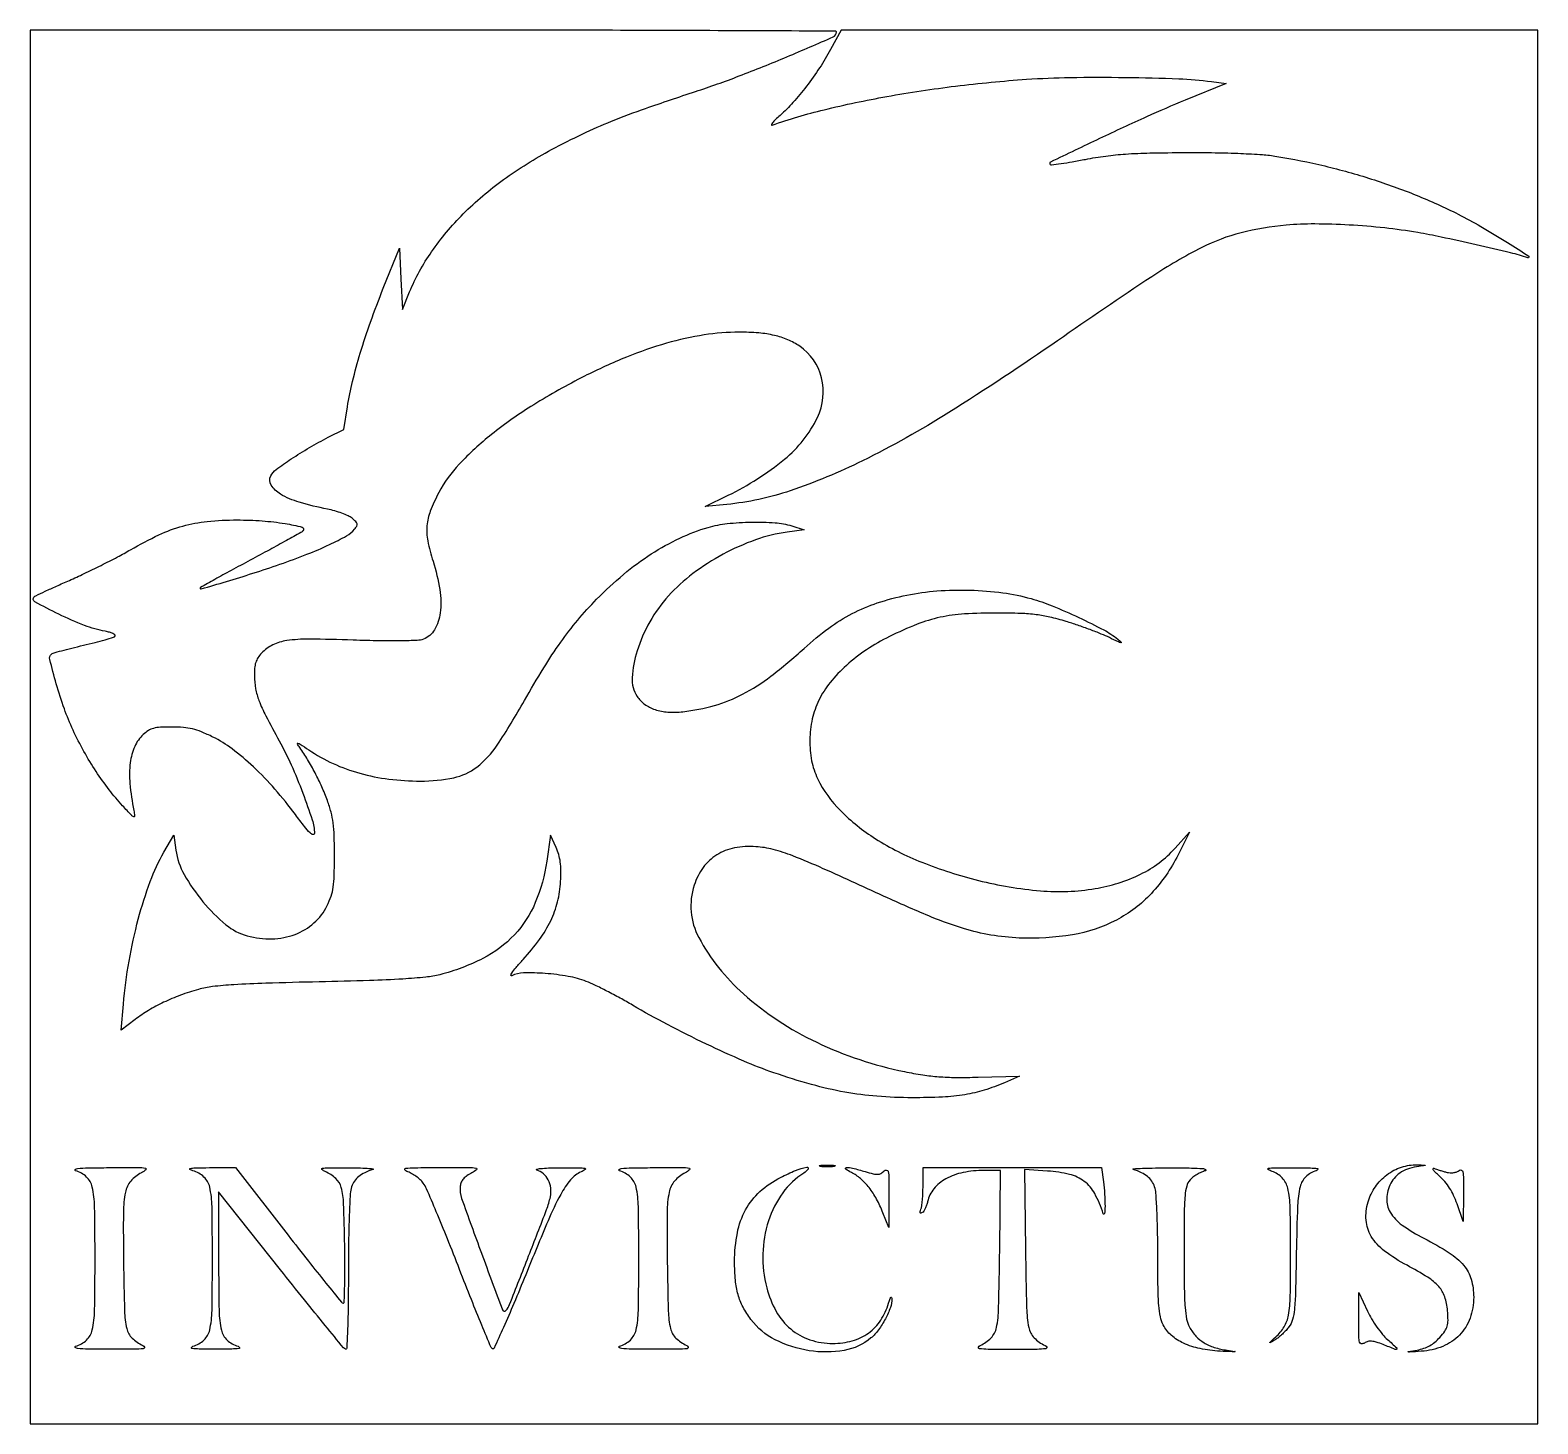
# Model space of a CAD drawing. Extents: x 0 to 488, y 0 to 451.
import ezdxf

# ---------------------------------------------------------------- set-up
doc = ezdxf.new("R2010")
doc.units = 0

msp = doc.modelspace()

# ---------------------------------------------------------------- linework, layer by layer
for points in [[(0, 225.5), (0, 0), (244, 0), (488, 0), (488, 225.5), (488, 451), (375.25, 450.988135), (262.5, 450.97627), (259.092039, 444.738135, -0.020401), (255.502243, 438.760339, -0.018166), (251.302918, 432.852317, -0.018803), (246.911714, 427.551866, -0.030469), (242.754434, 423.435763, 0.010521), (241.225724, 422.03839, 0.028768), (240.226332, 420.969245, 0.105431), (239.94724, 420.438462, 0.606329), (240.12244, 420.27371, -0.024373), (257.003001, 425.250714, -0.014984), (277.286418, 429.531821, -0.01405), (299.552386, 432.895794, -0.013096), (322.5, 435.097642, -0.013727), (336.567746, 435.689058, -0.006694), (354.536185, 435.710208, -0.00624), (371.784862, 435.284258, -0.024767), (382.339442, 434.366953), (387.152284, 433.707279), (373.826142, 428.295453, 0.009476), (361.37828, 422.963315, 0.005024), (346.148597, 415.910142, 0.000769), (330.277206, 408.33526, 0.517235), (330.139148, 407.527518, 0.23441), (330.548344, 407.38969, 0.002354), (333.67498, 407.83133, 0.007014), (337.312395, 408.414825, 0.004417), (341.544452, 409.193341, -0.014518), (348.14334, 410.269937, -0.016249), (354.550456, 410.91404, -0.012017), (362.402275, 411.257095, -0.00392), (374, 411.393837, -0.004645), (383.506395, 411.343061, -0.006717), (391.904686, 411.107288, -0.007431), (398.831254, 410.716473, -0.022772), (403.5, 410.168854, -0.018081), (419.033882, 407.044952, -0.018535), (434.171926, 402.828012, -0.018901), (448.658944, 397.596567, -0.020808), (462.242234, 391.433483, -0.014362), (469.562615, 387.469633, -0.008217), (478.174841, 382.290412, -0.008308), (485.031171, 377.852238, -0.867416), (484.794437, 377.361334, 0.017977), (479.198295, 378.919933, 0.002816), (468.044862, 381.531975, 0.003257), (456.702666, 384.043308, 0.010539), (449.127777, 385.502538, 0.015549), (438.420858, 386.991038, 0.012653), (426.879044, 387.936539, 0.012959), (415.801992, 388.274664, 0.022197), (406.565894, 387.90698, 0.041818), (391.944085, 385.430712, 0.054198), (379.223501, 380.647853, 0.029846), (363.036047, 371.215307, 0.004695), (332.51786, 350.485503, -0.011371), (297.374891, 327.293891, -0.025298), (269.401568, 311.647082, -0.033208), (246.025165, 301.95564, -0.057132), (225.44546, 297.515815), (218.5, 296.830578), (225.957924, 300.475883, 0.057512), (244.155805, 312.128118, 0.110342), (254.819457, 325.683167, 0.172152), (256.179403, 338.487004, 0.187828), (249.075165, 348.72833, 0.048132), (245.238599, 350.808362, 0.043242), (240.936048, 352.206467, 0.036539), (235.822654, 353.003925, 0.020169), (229.5, 353.265389, 0.039778), (218.192545, 352.375742, 0.029897), (206.004052, 349.678222, 0.027165), (193.039284, 345.209945, 0.020798), (179.394744, 338.98848, 0.020991), (162.980027, 329.777198, 0.030118), (149.346948, 320.176263, 0.034811), (138.900812, 310.573139, 0.067134), (132.276948, 301.36823, 0.029672), (129.526481, 295.376779, 0.071843), (128.430102, 290.64315, 0.070252), (128.70615, 285.728684, 0.027405), (130.400524, 279.125555, -0.036641), (132.576078, 269.946937, -0.070742), (132.713428, 262.413672, -0.100875), (130.888719, 256.981907, -0.172253), (127.283768, 253.917789, -0.080722), (125.289646, 253.508937, -0.006865), (120.045077, 253.365202, -0.007962), (113.202504, 253.380623, -0.003967), (104.539435, 253.606872, 0.005881), (90.25127, 253.925297, 0.037984), (83.058572, 253.454139, 0.078293), (78.52358, 252.063166, 0.091001), (74.89705, 249.389004, 0.045386), (73.725087, 247.888892, 0.066365), (73.012186, 246.374434, 0.056562), (72.653245, 244.551532, 0.024024), (72.570042, 242.059589, 0.04139), (72.976511, 237.899369, 0.046386), (74.060589, 234.025029, 0.028699), (76.259221, 229.140037, 0.00625), (80.630354, 221, -0.021529), (84.47593, 213.281897, -0.014191), (88.254327, 204.111298, -0.011873), (91.288118, 195.499104, -0.0789), (92, 191.015901, -0.498822), (91.54202, 190.671065, -0.126819), (90.594761, 191.229028, -0.031383), (88.796836, 193.264759, -0.006137), (85.842728, 197.163406, 0.020841), (79.222106, 205.386983, 0.024284), (72.252742, 212.602272, 0.026525), (65.394292, 218.392427, 0.047694), (59.132953, 222.255311, 0.016337), (55.423461, 223.933251, 0.038152), (52.529073, 224.879131, 0.040065), (49.611625, 225.348461, 0.019786), (45.858131, 225.498115, 0.012555), (42.14822, 225.405993, 0.050931), (39.916985, 225.064877, 0.074618), (38.252339, 224.35628, 0.050607), (36.612295, 223.10295, 0.101664), (33.840094, 219.174345, 0.072017), (32.40645, 213.955402, 0.054001), (32.295331, 207.182565, 0.025351), (33.538242, 198.5, -0.019916), (33.81684, 196.693909, -0.572247), (33.511066, 196.464105, -0.104718), (32.797056, 196.956485, -0.002363), (29.940714, 200, -0.023151), (25.538424, 205.198399, -0.019108), (21.329068, 211.11761, -0.018344), (17.40971, 217.607946, -0.01709), (13.877261, 224.520846, -0.024287), (11.068728, 231.359937, -0.015833), (8.469232, 239.490931, -0.007727), (6.360349, 247.345125, -0.268481), (6.864692, 249.114166, -0.123361), (7.402976, 249.424513, -0.003033), (10.172461, 250.195314, -0.006391), (13.45729, 251.043179, -0.004285), (17.233047, 251.932227, 0.00645), (20.99971, 252.83636, 0.009709), (24.256296, 253.730275, 0.005052), (26.963543, 254.560069, 0.179311), (27.474297, 254.958411, 0.374949), (27.414121, 255.322322, 0.060796), (26.758408, 255.740789, 0.042345), (25.690782, 256.145015, 0.022968), (24.323583, 256.467118, -0.045808), (17.60169, 258.37819, -0.020988), (9.235831, 262.019401, -0.012861), (1.551108, 266.002665, -0.499274), (1.317597, 267.65093, -0.086553), (1.786347, 267.980451, -0.001252), (4.882469, 269.428759, -0.003404), (8.497818, 271.079096, -0.002234), (12.683062, 272.932841, 0.007947), (17.479558, 275.123212, 0.005132), (22.966274, 277.804358, 0.005158), (28.27733, 280.53646, 0.009698), (32.5, 282.869847, -0.021315), (41.674101, 287.664626, -0.041716), (49.398597, 290.533321, -0.043271), (57.303564, 292.018525, -0.024812), (67, 292.5, -0.017943), (75.108592, 292.208914, -0.023041), (82.51948, 291.331548, -0.02298), (88.025101, 290.158837, -0.587834), (88.330861, 288.971916, -0.062527), (87.640711, 288.463222, -0.000823), (82.970628, 285.859287, -0.002352), (77.537938, 282.875207, -0.001541), (71.25, 279.48482, 0.001419), (65.019421, 276.12732, 0.002338), (59.773438, 273.249324, 0.00025), (55.111388, 270.660201, 0.272281), (55, 270.470818, 0.500424), (55.3786, 270.187269, 0.001041), (63.516336, 272.591158, 0.00552), (72.111164, 275.253175, 0.005122), (80.863086, 278.169367, 0.010279), (89.591435, 281.379593, 0.016647), (96.855556, 284.504791, 0.017415), (102.411409, 287.357833, 0.092472), (105.0274, 289.533014, 0.046262), (105.711875, 290.532939, 0.187795), (105.810472, 291.250544, 0.141846), (105.401909, 291.969882, 0.022951), (104.18633, 293.050203, 0.061809), (102.938792, 293.827485, 0.019787), (100.918225, 294.667914, 0.019405), (98.573117, 295.434131, 0.020521), (96.218763, 296.000196, -0.022671), (87.091096, 298.236324, -0.061866), (81.002954, 300.876343, -0.118576), (78.008036, 303.773362, -0.270674), (77.895001, 306.803807, -0.110558), (79.601646, 308.782875, -0.012378), (84.491464, 312.231118, -0.015239), (90.370485, 315.908517, -0.014889), (96.507705, 319.251066), (101.515409, 321.788131), (102.701289, 329.144066, -0.019868), (104.360795, 337.348805, -0.013666), (106.861258, 346.503492, -0.012292), (110.177489, 356.559516, -0.009131), (114.312888, 367.5), (119.5, 380.5), (120, 370.569462), (120.5, 360.638924), (122.837393, 366.29964, -0.054414), (129.946855, 379.303786, -0.043794), (140.176611, 391.534002, -0.040578), (153.227857, 402.652188, -0.033416), (168.753987, 412.335961, -0.011282), (178.85292, 417.444291, -0.015509), (188.164238, 421.543651, -0.012289), (199.217636, 425.693197, -0.004266), (215.347291, 431.146402, 0.011809), (229.519303, 436.177213, 0.008742), (244.949521, 442.379748, 0.002412), (259.923132, 448.790315, 0.29881), (261, 450.431356, 0.412916), (260.76688, 450.665511, 0.000019), (222.665625, 450.832961, 0.000681), (180.540335, 450.959138, 0.000408), (130.5, 451), (0, 451)], [(246.5, 290.59496), (250.5, 289.343624), (245, 288.569694, 0.050438), (234.806968, 286.068945, 0.038096), (224.263225, 281.391575, 0.037922), (214.492411, 275.135767, 0.048334), (206.609378, 267.910431, 0.053273), (200.558084, 259.538404, 0.054192), (196.453357, 250.123604, 0.0607), (194.858713, 241.439712, 0.161481), (196.458105, 235.423595, 0.091796), (198.898273, 232.872195, 0.075562), (202.255887, 231.150711, 0.065108), (206.438006, 230.333841, 0.043909), (211.305469, 230.45505, 0.041428), (221.550074, 232.483429, 0.050898), (230.60002, 236.097924, 0.04351), (239.768161, 241.957051, 0.020777), (250.5, 250.944527, -0.02579), (258.475385, 257.488744, -0.039428), (266.06747, 262.214446, -0.040201), (274.195304, 265.62778, -0.02824), (283.786293, 268.187066, -0.033025), (293.498907, 269.538705, -0.025189), (304.234516, 269.773666, -0.025404), (314.802811, 268.934041, -0.036457), (324, 267.041314, -0.027875), (330.785798, 264.705028, -0.012605), (339.404882, 260.93301, -0.011602), (347.525343, 256.90027, -0.050443), (352, 253.936924, -0.016058), (353.15348, 252.929615, -0.74999), (353.06246, 252.748715, -0.065859), (352.239774, 253.01577, -0.002461), (349.307465, 254.433438, 0.017807), (346.706383, 255.5939, 0.007033), (343.053044, 257.010758, 0.006951), (339.059957, 258.43225, 0.008641), (335.307465, 259.637656, 0.015195), (330.047467, 261.054667, 0.027607), (325.665734, 261.840965, 0.02234), (320.645907, 262.231725, 0.006753), (313, 262.3809, 0.016767), (302.412989, 262.089394, 0.038434), (294.514794, 260.993372, 0.040257), (287.101128, 258.739084, 0.020121), (278.127855, 254.775977, 0.033039), (270.730237, 250.518899, 0.036418), (264.209098, 245.446909, 0.039051), (258.937697, 239.888338, 0.056145), (255.288114, 234.177573, 0.06028), (253.168741, 228.110398, 0.049936), (252.377114, 221.308478, 0.050635), (252.950103, 214.592499, 0.067332), (254.879957, 208.783647, 0.082618), (262.265483, 198.440122, 0.05549), (273.628427, 189.345082, 0.047358), (288.631698, 181.733707, 0.031875), (306.933309, 175.848815, 0.040966), (326.993819, 172.498271, 0.061601), (344.697039, 173.196816, 0.072709), (359.39091, 177.865578, 0.096546), (370.568811, 186.280574), (375.267983, 191.5), (371.542623, 184.093531, -0.070677), (362.896835, 171.648037, -0.085384), (351.604041, 163.024546, -0.079399), (337.39718, 158.263751, -0.052167), (320.143545, 157.216209, -0.030907), (310.979622, 158.185623, -0.032205), (302.133111, 160.271701, -0.024429), (291.781639, 163.989561, -0.008965), (277.535826, 170.208225, 0.001692), (256.725811, 179.65505, 0.013022), (246.847062, 183.793477, 0.028309), (240.459883, 185.868128, 0.047934), (234.913275, 186.772726, 0.06371), (227.939341, 186.34416, 0.092478), (222.210956, 184.10218, 0.097078), (217.868009, 180.047917, 0.077012), (214.940904, 174.320936, 0.206102), (216.432657, 157.362292, 0.088021), (230.856946, 139.149657, 0.070688), (254.575963, 123.466029, 0.060547), (283, 113.979082, 0.012246), (288.922035, 112.921623, 0.019109), (294.068761, 112.332364, 0.017252), (299.608359, 112.10355, 0.0079), (306.842434, 112.168793), (320.184867, 112.5), (315.342434, 110.395305, -0.027382), (308.821985, 107.976267, -0.034689), (302.568085, 106.504366, -0.028777), (295.310903, 105.744968, -0.012114), (285.5, 105.524221, -0.019397), (274.080391, 105.987199, -0.02486), (263.649445, 107.340521, -0.023479), (252.944391, 109.798305, -0.014657), (240.656276, 113.625609, -0.019385), (230.973533, 117.381385, -0.009373), (218.875679, 122.893572, -0.0092), (206.29953, 129.197787, -0.011857), (195, 135.470687, 0.007551), (190.95952, 137.759489, 0.006635), (186.675, 140.028465, 0.006682), (182.753953, 141.973063, 0.019866), (180, 143.161195, 0.04758), (174.138515, 144.799112, 0.025766), (166.703844, 145.739939, 0.023292), (159.674406, 145.935266, 0.118703), (155.916408, 144.955263, -0.589762), (155.624302, 145.144279, -0.133973), (155.878163, 145.872105, -0.026938), (157.263295, 147.672305, -0.008018), (159.566496, 150.268213, 0.028097), (164.848257, 156.725688, 0.045347), (168.489905, 162.817894, 0.050555), (170.707404, 168.947681, 0.048142), (171.696868, 175.5, 0.014707), (171.784127, 179.096718, 0.032061), (171.593268, 181.848199, 0.038983), (171.091306, 184.188543, 0.036495), (170.224318, 186.476849), (168.375733, 190.453697), (167.197747, 182.123912, -0.063851), (163.504123, 168.674138, -0.089945), (156.756647, 158.261006, -0.086544), (146.56126, 150.610018, -0.054904), (132.634107, 145.345133, -0.038265), (128.07867, 144.538595, -0.009901), (120.641821, 143.950309, -0.007051), (109.866963, 143.46471, -0.002133), (93.5, 143.028098, 0.001938), (76.317544, 142.576428, 0.008023), (65.94283, 142.096734, 0.012743), (59.04365, 141.48988, 0.040412), (54.5, 140.597193, 0.019515), (48.61751, 138.688172, 0.022818), (43.207628, 136.410743, 0.024128), (38.31262, 133.785118, 0.028594), (33.974551, 130.831578), (29.449102, 127.356018), (30.191705, 135.825666, -0.021445), (32.013999, 149.727713, -0.021786), (35.013952, 163.34852, -0.023144), (38.870641, 175.529419, -0.042127), (43.286124, 184.979127), (46.456844, 190.5), (47.157623, 185.665417, 0.092807), (49.85572, 177.763421, 0.045133), (55.937987, 168.954933, 0.045197), (63.377691, 161.507206, 0.108566), (70.26068, 157.929806, 0.070717), (78.288429, 156.94688, 0.085513), (85.732887, 158.378409, 0.091815), (91.866851, 162.086249, 0.096918), (96.128851, 167.684016, 0.032635), (97.40035, 170.757486, 0.045706), (98.093758, 173.645153, 0.029687), (98.415859, 177.427271, 0.006401), (98.5, 184, 0.007785), (98.402369, 190.269883, 0.024205), (98.066596, 194.482331, 0.031947), (97.390843, 197.961953, 0.024381), (96.227579, 201.664163, 0.016695), (94.407291, 206.13594, 0.015007), (92.231283, 210.640892, 0.01517), (89.818389, 214.951291, 0.018318), (87.287052, 218.837852, -0.020815), (86.48374, 220.08481, -0.664867), (86.643905, 220.298659, -0.084524), (87.397473, 219.967367, -0.002708), (90.176302, 218.11378, 0.04112), (98.06557, 213.685494, 0.03914), (106.702653, 210.522452, 0.037318), (116.116717, 208.631692, 0.030911), (126.324788, 208, 0.050923), (137.12122, 209.102422, 0.114234), (144.56347, 212.524564, 0.082065), (151.195363, 219.664052, 0.017841), (160, 234.05338, -0.009353), (166.210772, 244.601652, -0.017059), (171.727663, 252.931803, -0.019545), (177.227647, 260.045454, -0.018673), (183.347224, 266.820834, -0.025778), (192.050779, 274.885668, -0.030902), (201.047792, 281.500756, -0.032933), (210.232897, 286.59483, -0.039168), (219.5, 290.106608, -0.044105), (225.619175, 291.320168, -0.022389), (233.459162, 291.813612, -0.022142), (241.114093, 291.613074, -0.058246)], [(83.5, 61.056217, 0.002088), (90.077061, 52.640541, 0.003378), (95.74945, 45.543722, 0.000615), (100.793923, 39.334831, 0.207276), (101.327915, 39.057839, 0.424656), (101.658144, 39.355402, 0.001906), (101.816304, 44.553846, 0.006888), (101.894179, 50.62527, 0.004111), (101.827915, 57.848871, 0.004722), (101.466257, 71.320968, 0.056042), (100.695818, 76.479789, 0.143138), (98.940897, 79.377404, 0.082913), (95.500387, 81.614086, -0.080655), (94.4546, 82.287302, -0.623293), (94.573802, 82.706776, -0.043581), (96.437869, 82.878904, -0.002238), (102.5, 82.881911, -0.004687), (106.236761, 82.832003, -0.010003), (109.121875, 82.708635, -0.013305), (110.980288, 82.542149, -0.80346), (111, 82.347931, 0.030294), (108.297082, 81.272048, 0.06063), (106.352539, 80.051557, 0.072656), (104.986389, 78.567712, 0.066006), (104.047845, 76.707403, 0.070346), (103.605962, 74.46975, 0.004255), (103.290644, 67.619241, 0.005923), (103.070923, 59.051435, 0.003448), (103, 48.767443, -0.002956), (102.939307, 38.500951, -0.006614), (102.743896, 30.701935, -0.002205), (102.47677, 24.448245, -0.502869), (102.057873, 24.166667, -0.136545), (101.435968, 24.602696, -0.000461), (95.500496, 31.838568, -0.002469), (88.815115, 40.086719, -0.001539), (81.057873, 49.815694), (61, 75.131388), (61, 52.7882, 0.004272), (61.138997, 36.520849, 0.051674), (61.888698, 30.321388, 0.151516), (63.746867, 27.1085, 0.116581), (67.29481, 25.107169, -0.205955), (67.77996, 24.708624, -0.521019), (67.605258, 24.376129, -0.028397), (65.282433, 24.214218, -0.003203), (60, 24.180377, -0.003203), (54.717567, 24.214218, -0.028397), (52.394742, 24.376129, -0.521019), (52.22004, 24.708624, -0.205955), (52.70519, 25.107169, 0.118284), (56.262317, 27.129465, 0.151185), (58.120118, 30.387214, 0.050534), (58.863843, 36.704233, 0.004053), (59, 53.5, 0.004053), (58.863843, 70.295767, 0.050534), (58.120118, 76.612786, 0.151185), (56.262317, 79.870535, 0.118284), (52.70519, 81.892831, -0.069786), (51.703167, 82.341296, -0.68119), (51.762476, 82.657604, -0.041779), (53.409292, 82.832748, -0.003006), (58, 82.90819), (66.5, 82.996756)], [(250.457381, 81.137076, 0.10027), (243.603273, 74.784001, 0.077619), (238.995649, 65.679877, 0.072426), (237.169976, 54.979595, 0.068721), (238.414129, 44, 0.065946), (241.472964, 36.380647, 0.089725), (246.191742, 30.691483, 0.094359), (252.4029, 27.207154, 0.080944), (259.810761, 26, 0.068159), (266.115167, 26.863409, 0.088453), (271.360986, 29.388769, 0.090982), (275.305898, 33.504388, 0.076623), (277.825051, 39, -0.013206), (278.224163, 40.275403, -0.071808), (278.553229, 40.918336, -0.538279), (278.764195, 40.911322, -0.129686), (278.88785, 40.5, -0.094641), (278.444383, 37.654794, -0.03594), (276.816817, 33.962627, -0.035914), (274.574208, 30.37634, -0.060237), (272.152297, 27.781603, -0.133195), (263.511845, 23.769922, -0.080899), (252.174357, 23.674723, -0.079011), (241.119941, 27.224825, -0.114826), (233.296899, 33.775256, -0.03984), (230.750918, 37.787684, -0.052712), (229.145033, 41.802999, -0.046224), (228.284183, 46.461106, -0.022594), (228.011154, 52.5, -0.047618), (228.900886, 61.821187, -0.077624), (231.584161, 69.281485, -0.084162), (236.219926, 75.155326, -0.066392), (242.905158, 79.75, -0.019769), (247.742714, 81.96872, -0.052259), (251.392104, 83.042118, -0.65156), (251.790296, 82.456941, -0.116964)], [(260.25, 83.294267, -0.029693), (259.225293, 83.159351, -0.017887), (258, 83.115502, -0.017887), (256.774707, 83.159351, -0.029693), (255.75, 83.294267, -0.142433), (255.439977, 83.453014, -0.611425), (255.482812, 83.600334, -0.039503), (256.38851, 83.701569, -0.008087), (258, 83.727636, -0.008087), (259.61149, 83.701569, -0.039503), (260.517188, 83.600334, -0.611425), (260.560023, 83.453014, -0.142433)], [(347.364076, 78.360429, -0.017183), (347.772512, 74.364317, -0.017138), (347.906051, 70.3461, -0.035697), (347.738259, 68.033064, -0.793365), (347.353189, 68, 0.044344), (344.573913, 74.506097, 0.106816), (341.197647, 78.472734, 0.105276), (336.451685, 80.724585, 0.042314), (329.313626, 81.793654), (321.875067, 82.271032), (322.187533, 56.28704, 0.002782), (322.518039, 37.498181, 0.044615), (323.229549, 31.190397, 0.141429), (324.985798, 27.837369, 0.099403), (328.499613, 25.385914, -0.220858), (329.047854, 24.767172, -0.46384), (328.740922, 24.296936, -0.028951), (325.920655, 24.110481, -0.002033), (318, 24.078284, -0.002033), (310.079345, 24.110481, -0.028951), (307.259078, 24.296936, -0.46384), (306.952146, 24.767172, -0.220858), (307.500387, 25.385914, 0.099092), (311.013242, 27.833481, 0.141532), (312.769334, 31.177802, 0.044794), (313.481409, 37.46381, 0.002805), (313.811456, 56.151524), (314.122913, 82), (308.804854, 82, 0.049531), (301.97058, 81.321317, 0.07685), (296.417033, 79.285543, 0.093695), (292.514437, 76.054052, 0.119601), (290.471651, 71.870926, -0.028733), (290.151729, 70.731182, -0.03068), (289.708805, 69.661101, -0.032236), (289.216195, 68.797206, -0.109064), (288.753125, 68.347423, -0.084186), (288.331704, 68.17636, -0.368432), (288.112284, 68.292939, -0.161396), (288.090318, 68.682059, -0.025697), (288.330061, 69.417743, 0.05901), (288.590505, 70.444041, 0.010862), (288.803205, 72.389212, 0.01153), (288.950833, 74.687982, 0.010269), (289, 77.081787), (289, 83), (317.864076, 83), (346.728152, 83)], [(449.5, 83.314898, 0.042715), (446.426586, 82.649675, 0.061127), (443.883512, 81.512068, 0.067607), (441.882583, 79.901435, 0.070313), (440.414686, 77.835022, 0.107434), (439.088229, 72.91227, 0.14888), (440.196454, 68.506606, 0.103248), (444.063495, 64.33718, 0.035535), (451.129368, 60.041918, -0.022915), (459.315869, 55.343959, -0.075578), (463.990875, 51.262862, -0.104785), (466.405346, 46.773507, -0.071279), (467.230769, 41.012865, -0.08586), (466.049326, 34.183521, -0.106918), (462.659554, 28.723826, -0.104746), (457.253146, 25.077135, -0.079594), (450.268077, 23.47231, -0.000508), (446.458298, 23.220639, -0.089676), (446.058013, 23.26644, -0.78651), (446.063208, 23.360938, -0.001108), (448.911239, 23.881349, 0.035431), (451.099738, 24.438647, 0.046984), (452.980069, 25.265036, 0.047202), (454.666438, 26.424482, 0.036249), (456.273356, 27.979908, 0.027563), (457.907214, 30.02492, 0.084601), (458.676011, 31.615689, 0.073627), (458.929772, 33.492421, 0.017539), (458.779206, 36.648946, 0.060182), (457.858048, 41.125114, 0.102252), (455.942781, 44.416748, 0.070739), (452.354492, 47.431669, 0.017309), (445.651124, 51.295856, -0.03973), (438.390393, 55.926537, -0.093672), (434.09159, 60.664404, -0.119612), (432.415075, 65.863109, -0.091494), (433.064887, 71.822238, -0.078689), (435.421195, 76.723282, -0.080319), (439.162997, 80.617045, -0.082066), (443.864151, 83.071923, -0.087494), (449, 83.811026, -0.000606), (451.366573, 83.733308, -0.189073), (451.537115, 83.659636, -0.622956), (451.509246, 83.576917, -0.000948)], [(36.013911, 81.248446, 0.100263), (32.578168, 78.55573, 0.12775), (30.825895, 74.947339, 0.048216), (30.17086, 68.521675, 0.004386), (30.227923, 52.401274, 0.003614), (30.538582, 36.503996, 0.050379), (31.266176, 30.825605, 0.143827), (33.016831, 27.723624, 0.090318), (36.499613, 25.385914, -0.251281), (36.980168, 24.776133, -0.432289), (36.630605, 24.307607, -0.027351), (33.665204, 24.132276, -0.002003), (25.5, 24.12933, -0.003008), (18.791703, 24.194155, -0.018667), (15.354084, 24.37655, -0.168313), (14.609474, 24.712506, -0.580148), (14.70519, 25.107169, 0.118284), (18.262317, 27.129465, 0.151185), (20.120118, 30.387214, 0.050534), (20.863843, 36.704233, 0.004053), (21, 53.5, 0.004053), (20.863843, 70.295767, 0.050534), (20.120118, 76.612786, 0.151185), (18.262317, 79.870535, 0.118284), (14.70519, 81.892831, -0.571546), (14.603033, 82.291495, -0.174074), (15.331258, 82.632982, -0.018878), (18.759373, 82.825288, -0.002989), (25.5, 82.908258, -0.001231), (34.990402, 82.944969, -0.039516), (37.298124, 82.765564, -0.631877), (37.456099, 82.230646, -0.066602)], [(143, 81.248446, 0.034214), (141.393996, 80.303804, 0.062969), (140.2617, 79.298889, 0.075287), (139.547683, 78.182136, 0.075871), (139.198727, 76.906995, 0.114917), (139.646243, 72.969249, 0.002652), (146.07393, 55.211667, 0.001436), (152.87207, 36.899893, 0.566472), (153.996541, 36.69336, 0.08666), (155.200742, 38.662976, 0.000835), (161.347902, 54.316682, 0.001577), (167.159618, 69.328593, 0.040875), (168.379529, 73.5, 0.08204), (168.488738, 76.292068, 0.086919), (167.684307, 78.91093, 0.093392), (166.10578, 80.954671, 0.114359), (163.992003, 82.107123, -0.743415), (163.986444, 82.374105, -0.053293), (165.141303, 82.616132, -0.017078), (167.788171, 82.790933, -0.006434), (171.5, 82.861178, -0.001935), (177.80177, 82.87494, -0.047635), (179.536425, 82.706352, -0.655074), (179.629221, 82.289119, -0.054937), (178.313921, 81.536009, 0.117583), (174.918755, 78.985192, 0.049734), (171.713536, 74.228852, 0.023486), (167.64052, 65.724066, 0.00353), (160.400581, 48.240883, -0.003245), (156.563333, 38.95966, -0.00539), (153.193752, 31.192274, -0.001169), (150.176998, 24.480728, -0.384353), (149.692825, 24.269058, -0.215945), (149.215738, 24.710941, -0.000785), (146.189817, 31.933095, -0.003881), (142.817439, 40.197756, -0.002404), (138.977985, 49.955966, 0.002887), (135.064638, 59.873805, 0.004091), (131.459391, 68.650031, 0.002363), (128.326564, 76.004677, 0.057649), (127.218847, 77.927791, 0.050429), (126.242804, 78.999894, 0.028721), (124.872, 80.095021, 0.02842), (123.350037, 81.048825, 0.041516), (121.906336, 81.693558, -0.205635), (121.301286, 82.248961, -0.506717), (121.549809, 82.687606, -0.026351), (124.501886, 82.878627, -0.002002), (132.5, 82.942004, -0.001227), (142.003736, 82.955947, -0.039753), (144.303405, 82.770538, -0.632729), (144.45911, 82.234323, -0.065552)], [(212.013911, 81.248446, 0.100263), (208.578168, 78.55573, 0.12775), (206.825895, 74.947339, 0.048216), (206.17086, 68.521675, 0.004386), (206.227923, 52.401274, 0.003614), (206.538582, 36.503996, 0.050379), (207.266176, 30.825605, 0.143827), (209.016831, 27.723624, 0.090318), (212.499613, 25.385914, -0.251281), (212.980168, 24.776133, -0.432289), (212.630605, 24.307607, -0.027351), (209.665204, 24.132276, -0.002003), (201.5, 24.12933, -0.003008), (194.791703, 24.194155, -0.018667), (191.354084, 24.37655, -0.168313), (190.609474, 24.712506, -0.580148), (190.70519, 25.107169, 0.118284), (194.262317, 27.129465, 0.151185), (196.120118, 30.387214, 0.050534), (196.863843, 36.704233, 0.004053), (197, 53.5, 0.004053), (196.863843, 70.295767, 0.050534), (196.120118, 76.612786, 0.151185), (194.262317, 79.870535, 0.118284), (190.70519, 81.892831, -0.571546), (190.603033, 82.291495, -0.174074), (191.331258, 82.632982, -0.018878), (194.759373, 82.825288, -0.002989), (201.5, 82.908258, -0.001231), (210.990402, 82.944969, -0.039516), (213.298124, 82.765564, -0.631877), (213.456099, 82.230646, -0.066602)], [(270.251583, 81.624799, 0.012017), (272.888378, 80.899865, 0.069875), (274.318539, 80.749512, 0.120146), (275.360836, 81.042384, 0.068188), (276.410514, 81.839085, -0.232328), (277.212997, 82.112917, -0.326102), (277.742643, 81.611354, -0.043706), (277.944925, 79.484184, -0.003037), (277.953226, 73.464286), (277.906451, 63.5), (276.02803, 68.307535, 0.031731), (273.971148, 72.723218, 0.041495), (271.522909, 76.441258, 0.046383), (268.775167, 79.344121, 0.065666), (265.820373, 81.318244, -0.049023), (264.043829, 82.421738, -0.691033), (264.193939, 82.920468, -0.079219), (266.219191, 82.739667, -0.011297)], [(380.418665, 81.924925, 0.038812), (379.098608, 81.427787, 0.026231), (377.678865, 80.670127, 0.026477), (376.375866, 79.787083, 0.046734), (375.418665, 78.909655, 0.118333), (374.340164, 76.934924, 0.045591), (373.798379, 73.838076, 0.018591), (373.552498, 68.365192, 0.001987), (373.504869, 55.644541, 0.002481), (373.566779, 43.719297, 0.015586), (373.818268, 37.636668, 0.030993), (374.326741, 33.877816, 0.075777), (375.275679, 31.259418, 0.061311), (377.33528, 28.383114, 0.069597), (379.953589, 26.231193, 0.063217), (383.275791, 24.736807, 0.039682), (387.441156, 23.817959, -0.003494), (389.940702, 23.45352, -0.867133), (389.939622, 23.342047, -0.045403), (389.094622, 23.306831, -0.001068), (385.129656, 23.510126, -0.036853), (378.666354, 24.335649, -0.058076), (373.357679, 26.075646, -0.06999), (369.349431, 28.658993, -0.099135), (366.751554, 32, -0.06622), (365.83075, 34.679144, -0.03039), (365.321591, 38.344242, -0.016289), (365.06588, 44.060924, -0.003011), (365.001554, 54.600777, 0.004911), (364.925895, 62.240292, 0.006927), (364.697302, 69.045194, 0.005208), (364.37252, 74.653168, 0.06689), (363.952155, 76.707403, 0.066006), (363.013611, 78.567712, 0.072656), (361.647461, 80.051557, 0.06063), (359.702918, 81.272048, 0.030294), (357, 82.347931, -0.826259), (357.025148, 82.542476, -0.005633), (360.053125, 82.69364, -0.00655), (364.230861, 82.800264, -0.003305), (369.5, 82.830864, -0.003297), (375.937094, 82.783251, -0.0172), (379.479828, 82.611698, -0.112121), (380.465224, 82.300289, -0.658604)], [(416.255202, 81.882568, 0.122025), (412.891649, 79.938872, 0.142596), (411.062804, 76.749724, 0.050556), (410.223343, 70.632044, 0.004652), (409.82411, 55.302816, -0.002129), (409.558281, 42.641505, -0.018429), (409.208114, 37.010377, -0.043403), (408.58961, 33.718263, -0.092478), (407.451259, 31.402595, -0.026393), (406.498866, 30.25824, -0.017831), (405.301413, 29.053903, -0.017993), (404.056781, 27.969693, -0.033819), (402.966575, 27.202804, -0.00142), (401.298953, 26.197334, -0.654351), (401.220164, 26.253478, -0.157906), (401.336131, 26.455828, -0.000736), (403.155797, 28.103026, 0.073507), (405.891462, 31.418801, 0.091907), (407.29365, 35.146557, 0.040038), (407.875249, 41.158244, 0.004284), (407.985258, 55.184259, 0.005165), (407.821315, 70.013802, 0.050445), (407.058276, 76.22749, 0.134436), (405.275673, 79.567431, 0.121169), (401.973928, 81.693558, -0.062112), (400.723438, 82.305352, -0.683742), (400.803419, 82.684811, -0.039681), (402.734032, 82.847905, -0.002043), (409, 82.85337, -0.003078), (414.372279, 82.803032, -0.029382), (416.658772, 82.632898, -0.552399), (416.813418, 82.294284, -0.179053)], [(458.605887, 81.384068, 0.054586), (459.64807, 81.240558, 0.04674), (460.754089, 81.313256, 0.048876), (461.763955, 81.578362, 0.084784), (462.512986, 82.010777, -0.284114), (463.244181, 82.113137, -0.248416), (463.729568, 81.499551, -0.043736), (463.924697, 79.449124, -0.00409), (463.921053, 74.372445), (463.842105, 65.5), (461.852057, 71.206987, 0.026015), (460.752911, 73.899781, 0.03135), (459.437537, 76.29481, 0.03324), (457.91124, 78.382143, 0.037802), (456.181004, 80.154417, -0.012731), (454.880208, 81.359674, -0.04287), (454.122647, 82.236857, -0.263772), (454.084066, 82.583417, -0.402221), (454.342901, 82.693165, 0.011081), (455.220958, 82.380938, 0.005385), (456.35535, 82.019169, 0.005338), (457.54479, 81.667761, 0.007672)], [(439.362535, 27.25, -0.0029), (442.318597, 24.627924, -0.418676), (442.338074, 24.208426, -0.308072), (441.852939, 24.096626, -0.002353), (437.891442, 25.660113, 0.017707), (435.714591, 26.442906, 0.057143), (434.208558, 26.741345, 0.083408), (433.009018, 26.639179, 0.076864), (431.871205, 26.151639, -0.161638), (430.865785, 25.907999, -0.323645), (430.27624, 26.413473, -0.056992), (430.054304, 28.221343, -0.003382), (430.045889, 33.741526), (430.091778, 42.5), (432.873627, 36.5, 0.025458), (434.209793, 33.964772, 0.018949), (435.927257, 31.307813, 0.019262), (437.74303, 28.920539, 0.040579)]]:
    msp.add_lwpolyline(points, format="xyb", close=True)

doc.saveas('drawing.dxf')
